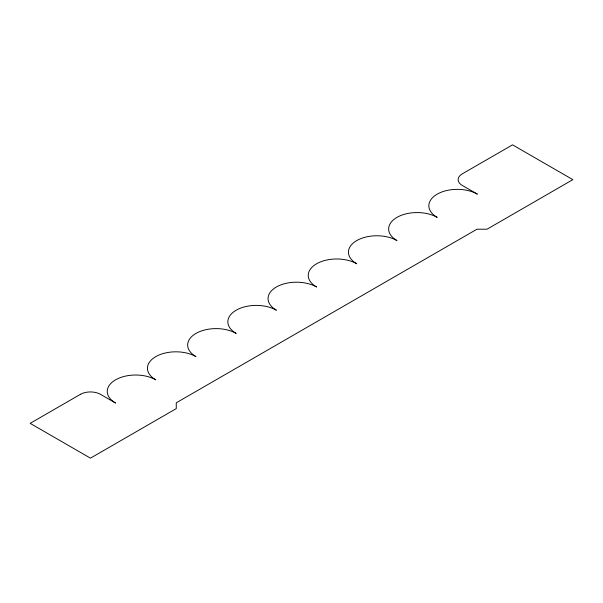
<?xml version="1.0" encoding="UTF-8"?>
<svg xmlns="http://www.w3.org/2000/svg" width="603" height="603" viewBox="0 0 603 603"><rect width="100%" height="100%" fill="white"/><g stroke="black" fill="none" stroke-linecap="round" stroke-linejoin="round"><path stroke-width="0.9" d="M80.403 394.339L30.15 423.351L90.45 458.159L176.264 408.615L176.264 402.812L476.981 229.2L487.036 229.2L572.85 179.649L512.55 144.841L462.297 173.852A14.216 8.208 0 0 0 462.297 185.453L477.372 194.158A28.424 16.409 0 0 0 437.175 194.158A28.424 16.409 0 0 0 437.175 217.366A28.424 16.409 0 0 0 396.978 217.366A28.424 16.409 0 0 0 396.978 240.574A28.424 16.409 0 0 0 356.772 240.574A28.424 16.409 0 0 0 356.772 263.782A28.424 16.409 0 0 0 316.575 263.782A28.424 16.409 0 0 0 316.575 286.998A28.424 16.409 0 0 0 276.378 286.998A28.424 16.409 0 0 0 276.378 310.206A28.424 16.409 0 0 0 236.172 310.206A28.424 16.409 0 0 0 236.172 333.414A28.424 16.409 0 0 0 195.975 333.414A28.424 16.409 0 0 0 195.975 356.622A28.424 16.409 0 0 0 155.778 356.622A28.424 16.409 0 0 0 155.778 379.83A28.424 16.409 0 0 0 115.572 379.83A28.424 16.409 0 0 0 115.572 403.038L100.497 394.339A14.216 8.208 0 0 0 80.403 394.339"/></g></svg>
